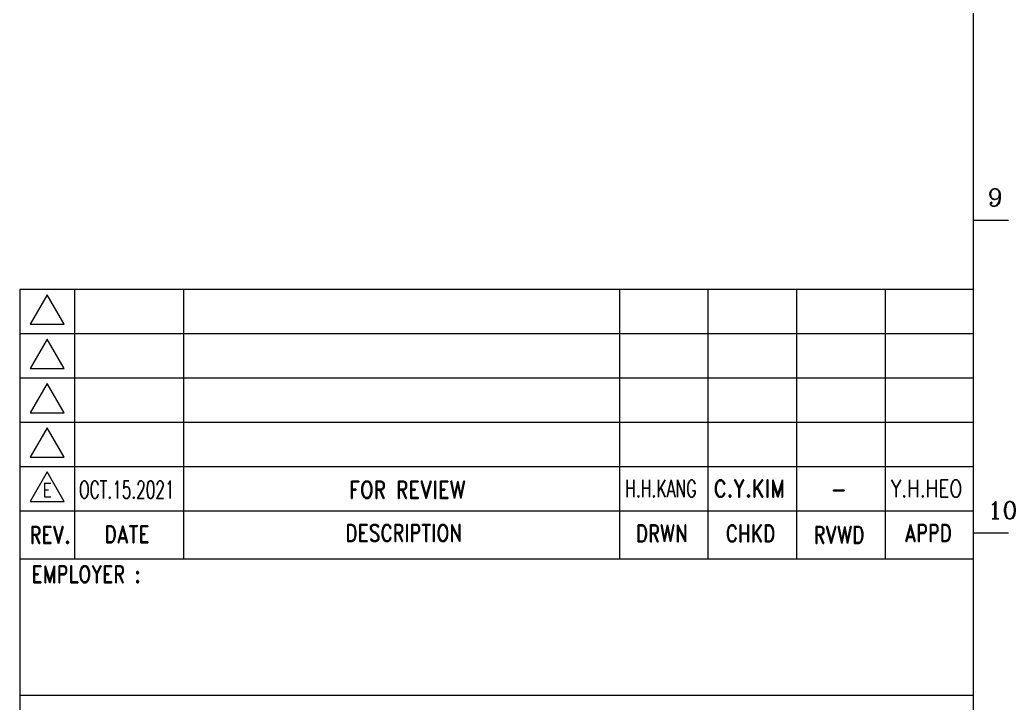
# Model space of a CAD drawing. Header units: millimetres. Extents: x 63700 to 182600, y -289551 to -205451.
# Drawn here: x 112010 to 122336, y -240543 to -233457 of the extents above; entities that cross this region are included whole.
import ezdxf
from ezdxf.enums import TextEntityAlignment as Align

# ---------------------------------------------------------------- set-up
doc = ezdxf.new("R2010")
doc.units = ezdxf.units.MM
doc.header["$LTSCALE"] = 50
doc.layers.add('1', color=7, linetype='Continuous')
doc.layers.add('TAN-TIT', color=30, linetype='Continuous', lineweight=0)
doc.styles.add('COM', font='COMPLEX', dxfattribs={"height": 5})
doc.styles.add('KIM3', font='ROMAND.shx', dxfattribs={"width": 1.25, "height": 3})
doc.styles.add('RD20', font='ROMAND.SHX', dxfattribs={"width": 0.8, "height": 2})
doc.styles.add('RD6', font='ROMAND.shx', dxfattribs={"width": 0.83, "height": 6})

# ---------------------------------------------------------------- blocks, each defined once
blk = doc.blocks.new('A$C8e619059')
at = {"layer": 'TAN-TIT'}
blk.add_line((-18.38, 55.84), (-18.38, 0), dxfattribs=at)
blk = doc.blocks.new('BORDER')
at = {"layer": 'TAN-TIT'}
for p, q in [((232823, 3520), (232823, 164680)), ((232823, 47872), (234266, 47872)), ((232823, 44987), (193237, 44987)), ((193237, 44987), (193237, 3520)), ((194369, 44772), (193663, 43548)), ((195076, 43548), (194369, 44772)), ((195499, 44987), (195499, 33818)), ((200023, 44987), (200023, 33818)), ((221796, 44987), (221796, 33818)), ((225472, 44987), (225472, 33818)), ((229148, 44987), (229148, 33818)), ((193663, 43548), (195076, 43548)), ((232823, 43149), (193237, 43149)), ((194369, 42934), (193663, 41710)), ((195076, 41710), (194369, 42934)), ((232823, 41311), (193237, 41311)), ((193663, 41710), (195076, 41710)), ((194369, 41097), (193663, 39872)), ((195076, 39872), (194369, 41097)), ((193663, 39872), (195076, 39872)), ((232823, 39473), (193237, 39473)), ((194369, 39259), (193663, 38034)), ((195076, 38034), (194369, 39259)), ((193663, 38034), (195076, 38034)), ((232823, 37635), (193237, 37635)), ((194369, 37421), (193663, 36196)), ((195076, 36196), (194369, 37421)), ((193663, 36196), (195076, 36196)), ((232823, 35797), (193237, 35797)), ((232823, 34894), (234266, 34894)), ((193237, 33818), (232823, 33818)), ((193237, 28163), (232823, 28163))]:
    blk.add_line(p, q, dxfattribs=at)
at = {"xscale": 200, "yscale": 200, "zscale": 200}
blk.add_blockref('A$C8e619059', (221796, 33818), dxfattribs=at)
at = {"layer": 'TAN-TIT', "style": 'COM'}
for s, p in [('9', (233400, 48449)), ('10', (233400, 35471))]:
    blk.add_text(s, height=721, dxfattribs=at).set_placement(p)
at = {"layer": 'TAN-TIT', "style": 'RD6', "width": 0.8}
for s, p in [('REV.', (194497, 34456)), ('DATE', (197685, 34484)), ('DESCRIPTION', (209171, 34534)), ('DRWN', (219887, 34516)), ('CHKD', (223563, 34516)), ('RVWD', (227241, 34457)), ('APPD', (230941, 34535))]:
    blk.add_text(s, height=706.9, dxfattribs=at).set_placement(p, align=Align.CENTER)
blk.add_text('EMPLOYER :', height=706.9, dxfattribs=at).set_placement((193724, 32823))

msp = doc.modelspace()

# ---------------------------------------------------------------- block references
at = {"layer": '1', "xscale": 0.25, "yscale": 0.25, "zscale": 0.25}
msp.add_blockref('BORDER', (63700.3, -247500.7), dxfattribs=at)

# ---------------------------------------------------------------- texts
at = {"style": 'KIM3'}
for s, height, width, p, p2 in [('H.H.KANG', 180.26, 0.587257, (118289.8, -238408.4), (119030.8, -238408.4)), ('C.Y.KIM', 180.26, 0.770775, (119208.8, -238408.4), (119949.8, -238408.4)), ('Y.H.HEO', 180.26, 0.701844, (121046.7, -238408.4), (121787.7, -238408.4)), ('OCT.15.2021', 180.259, 0.598176, (112623.4, -238419), (113614.3, -238419))]:
    msp.add_text(s, height=height, dxfattribs=dict(at, width=width)).set_placement(p, p2, align=Align.FIT)
at = {"width": 0.83}
for s, height, style, p in [('E', 141.4, 'RD20', (112293.5, -238403.8)), ('FOR REVIEW', 180.26, 'KIM3', (116030.1, -238419.4)), ('-', 180.3, 'KIM3', (120507.1, -238419.4))]:
    msp.add_text(s, height=height, dxfattribs=dict(at, style=style)).set_placement(p, align=Align.CENTER)

doc.saveas('drawing.dxf')
